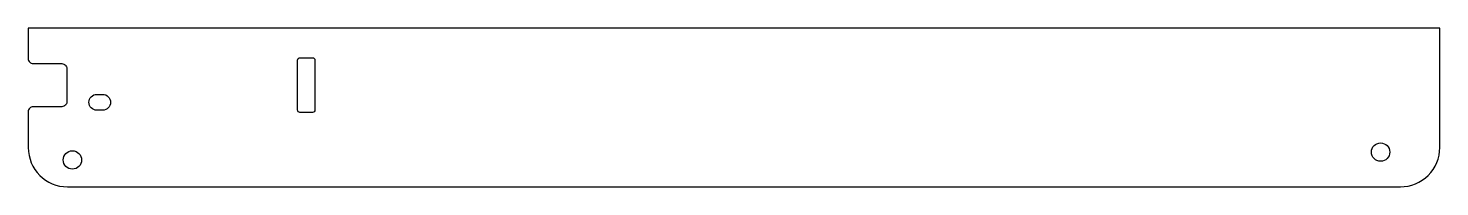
# Model space of a CAD drawing. Header units: millimetres. Extents: x -362 to -75, y 31 to 63.
import ezdxf

# ---------------------------------------------------------------- set-up
doc = ezdxf.new("R2010")
doc.units = ezdxf.units.MM
doc.layers.get('0').update_dxf_attribs({"linetype": 'CONTINUOUS'})

msp = doc.modelspace()

# ---------------------------------------------------------------- linework, layer by layer
for points in [[(-82.96, 31.02, 0.414218), (-74.96, 39.02), (-74.96, 63.37), (-362.04, 63.37), (-362.04, 57.14, 0.414214), (-361.04, 56.14), (-355.2, 56.14, -0.414214), (-354.2, 55.14), (-354.2, 48.36, -0.414214), (-355.2, 47.36), (-361.04, 47.36, 0.414214), (-362.04, 46.36), (-362.04, 39.02, 0.414209), (-354.04, 31.02)], [(-307.27, 46.68), (-307.27, 56.84, -0.414214), (-306.77, 57.34), (-304.23, 57.34, -0.414214), (-303.73, 56.84), (-303.73, 46.68, -0.414214), (-304.23, 46.18), (-306.77, 46.18, -0.414214)], [(-348.08, 49.88), (-346.92, 49.88, -1), (-346.92, 46.63), (-348.08, 46.63, -1)]]:
    msp.add_lwpolyline(points, format="xyb", close=True)
for centre in [(-353.05, 36.5), (-87, 38.1)]:
    msp.add_circle(centre, 1.87)

doc.saveas('drawing.dxf')
